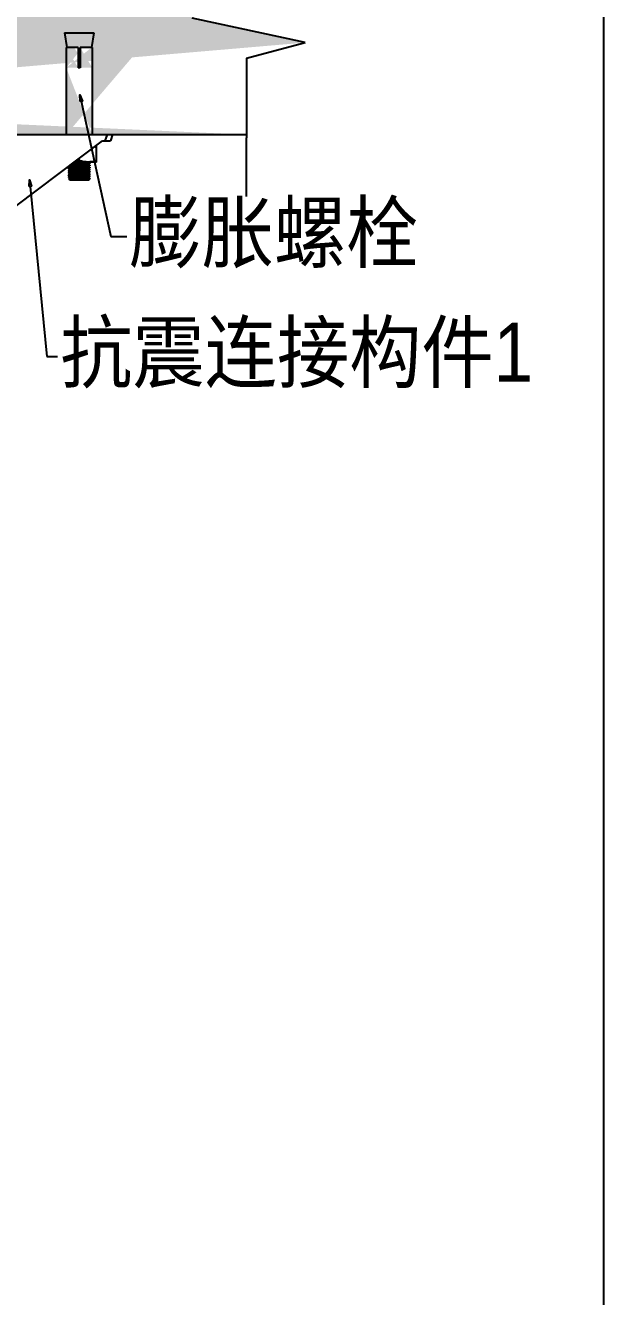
# Model space of a CAD drawing. Extents: x 1060579 to 1383165, y 581819 to 1037910.
# Drawn here: x 1274658 to 1276623, y 852016 to 856338 of the extents above; entities that cross this region are included whole.
import ezdxf

# ---------------------------------------------------------------- set-up
doc = ezdxf.new("R2010")
doc.units = 0
doc.header["$LTSCALE"] = 1000
doc.header["$MEASUREMENT"] = 0
for name, color, linetype in [('02___PRT_ALL_AXES', 7, 'Continuous'), ('03___PRT_ALL_CURVES', 7, 'Continuous'), ('11122', 7, 'Continuous'), ('TC', 4, 'Continuous')]:
    doc.layers.add(name, color=color, linetype=linetype)
doc.styles.add('_TEL_DIM', font='SIMPLEX', dxfattribs={"width": 0.8, "height": 3.5, "bigfont": 'HZTXT'})

msp = doc.modelspace()

# ---------------------------------------------------------------- hatches: boundary and pattern name
at = {"layer": '11122'}
h = msp.add_hatch(dxfattribs=at)
h.set_pattern_fill('AR-CONC', color=256, scale=50, style=0)
h.set_pattern_definition([(50, (777042.75, 1495774.02), (358.63009, -31.37607), [37.5, -412.5]), (355, (777042.75, 1495774.02), (-69.37567, 376.09607), [30, -330]), (100.4514, (777072.63, 1495771.4), (289.25469, 344.71977), [31.8701, -350.57106]), (46.1842, (777042.75, 1495874.02), (533.62052, -82.7595), [56.25, -618.75]), (96.6356, (777087.2, 1495867.13), (467.33135, 487.05894), [47.80514, -525.8565]), (351.1842, (777042.75, 1495874), (467.33097, 487.0593), [45, -495]), (21, (777092.75, 1495849.02), (298.45353, -201.30945), [37.5, -412.5]), (326, (777092.75, 1495849.02), (121.65767, 362.57502), [30, -330]), (71.4514, (777117.62, 1495832.25), (420.11131, 161.26525), [31.8701, -350.57106]), (37.5, (777042.75, 1495774.02), (6.079928, 166.446927), [0, -326, 0, -335, 0, -331.25]), (7.5, (777042.75, 1495774.02), (131.53477, 197.205856), [0, -191, 0, -318.5, 0, -126.25]), (327.5, (776931.25, 1495774.02), (266.911218, -11.277436), [0, -125, 0, -390, 0, -517.5]), (317.5, (776881.25, 1495774.02), (291.593085, 50.05249), [0, -162.5, 0, -259, 0, -367.5])])
edge = h.paths.add_edge_path()
edge.add_line((1264948.3, 856289.5), (1264564, 856372.8))
edge.add_line((1264564, 856372.8), (1264749.1, 856444.4))
edge.add_line((1264749.1, 856236.1), (1264948.3, 856289.5))
edge.add_line((1264749.1, 856236.1), (1264749.1, 855966.2))
edge.add_line((1264749.1, 856685.3), (1264749.1, 856444.4))
edge.add_line((1264749.1, 856685.3), (1275410.1, 856685.3))
edge.add_line((1264749.1, 855966.2), (1275410.1, 855966.2))
edge.add_line((1268845.5, 856262.2), (1268804.9, 856262.2))
edge.add_line((1268751.2, 856312.2), (1268851.4, 856312.2))
edge.add_line((1268797.7, 856262.2), (1268757.1, 856262.2))
edge.add_line((1268797.7, 856230.3), (1268804.9, 856230.3))
edge.add_line((1268757.1, 856185.4), (1268756.9, 856185.4))
edge.add_line((1268804.9, 856193.9), (1268797.7, 856193.9))
edge.add_line((1268845.7, 856185.4), (1268845.5, 856185.4))
edge.add_line((1268751.2, 856312.2), (1268759.6, 856262.2))
edge.add_line((1268851.4, 856312.2), (1268843, 856262.2))
edge.add_line((1268845.7, 856193.9), (1268845.7, 855966.2))
edge.add_line((1268845.5, 856262.2), (1268845.5, 856193.9))
edge.add_line((1268804.9, 856262.2), (1268804.9, 856193.9))
edge.add_line((1268797.7, 856262.2), (1268797.7, 856193.9))
edge.add_line((1268757.1, 856262.2), (1268757.1, 856193.9))
edge.add_line((1268756.9, 856193.9), (1268756.9, 855966.2))
edge.add_line((1268267.9, 856312.5), (1268259.5, 856262.4))
edge.add_line((1268267.9, 856312.5), (1268167.6, 856312.5))
edge.add_line((1268221.4, 856262.4), (1268262, 856262.4))
edge.add_line((1268173.5, 856262.4), (1268214.1, 856262.4))
edge.add_line((1268221.4, 856230.5), (1268214.1, 856230.5))
edge.add_line((1268262, 856194.1), (1268262.2, 856194.1))
edge.add_line((1268214.1, 856194.1), (1268221.4, 856194.1))
edge.add_line((1268173.3, 856194.1), (1268173.5, 856194.1))
edge.add_line((1268167.6, 856312.5), (1268176, 856262.4))
edge.add_line((1268173.3, 856194.1), (1268173.3, 855966.2))
edge.add_line((1268173.5, 856262.4), (1268173.5, 856194.1))
edge.add_line((1268214.1, 856262.4), (1268214.1, 856194.1))
edge.add_line((1268221.4, 856262.4), (1268221.4, 856194.1))
edge.add_line((1268262, 856262.4), (1268262, 856194.1))
edge.add_line((1268262.2, 856194.1), (1268262.2, 855966.2))
edge.add_line((1267687.9, 856312.5), (1267696.2, 856262.4))
edge.add_line((1267687.9, 856312.5), (1267788.1, 856312.5))
edge.add_line((1267734.4, 856262.4), (1267693.7, 856262.4))
edge.add_line((1267782.3, 856262.4), (1267741.7, 856262.4))
edge.add_line((1267734.4, 856230.5), (1267741.7, 856230.5))
edge.add_line((1267693.7, 856194.1), (1267693.6, 856194.1))
edge.add_line((1267741.7, 856194.1), (1267734.4, 856194.1))
edge.add_line((1267782.5, 856194.1), (1267782.3, 856194.1))
edge.add_line((1267788.1, 856312.5), (1267779.8, 856262.4))
edge.add_line((1267782.5, 856194.1), (1267782.5, 855966.2))
edge.add_line((1267782.3, 856262.4), (1267782.3, 856194.1))
edge.add_line((1267741.7, 856262.4), (1267741.7, 856194.1))
edge.add_line((1267734.4, 856262.4), (1267734.4, 856194.1))
edge.add_line((1267693.7, 856262.4), (1267693.7, 856194.1))
edge.add_line((1267693.6, 856194.1), (1267693.6, 855966.2))
edge.add_line((1271366.6, 856262.2), (1271407.2, 856262.2))
edge.add_line((1271460.9, 856312.2), (1271360.7, 856312.2))
edge.add_line((1271414.5, 856262.2), (1271455.1, 856262.2))
edge.add_line((1271414.5, 856230.3), (1271407.2, 856230.3))
edge.add_line((1271455.1, 856185.4), (1271455.2, 856185.4))
edge.add_line((1271407.2, 856193.9), (1271414.5, 856193.9))
edge.add_line((1271366.4, 856185.4), (1271366.6, 856185.4))
edge.add_line((1271460.9, 856312.2), (1271452.6, 856262.2))
edge.add_line((1271360.7, 856312.2), (1271369.1, 856262.2))
edge.add_line((1271366.4, 856193.9), (1271366.4, 855966.2))
edge.add_line((1271366.6, 856262.2), (1271366.6, 856193.9))
edge.add_line((1271407.2, 856262.2), (1271407.2, 856193.9))
edge.add_line((1271414.5, 856262.2), (1271414.5, 856193.9))
edge.add_line((1271455.1, 856262.2), (1271455.1, 856193.9))
edge.add_line((1271455.2, 856193.9), (1271455.2, 855966.2))
edge.add_line((1272524.5, 856312.5), (1272516.2, 856262.4))
edge.add_line((1272524.5, 856312.5), (1272424.3, 856312.5))
edge.add_line((1272478.1, 856262.4), (1272518.7, 856262.4))
edge.add_line((1272430.1, 856262.4), (1272470.8, 856262.4))
edge.add_line((1272478.1, 856230.5), (1272470.8, 856230.5))
edge.add_line((1272518.7, 856194.1), (1272518.8, 856194.1))
edge.add_line((1272470.8, 856194.1), (1272478.1, 856194.1))
edge.add_line((1272430, 856194.1), (1272430.1, 856194.1))
edge.add_line((1272424.3, 856312.5), (1272432.6, 856262.4))
edge.add_line((1272430, 856194.1), (1272430, 855966.2))
edge.add_line((1272430.1, 856262.4), (1272430.1, 856194.1))
edge.add_line((1272470.8, 856262.4), (1272470.8, 856194.1))
edge.add_line((1272478.1, 856262.4), (1272478.1, 856194.1))
edge.add_line((1272518.7, 856262.4), (1272518.7, 856194.1))
edge.add_line((1272518.8, 856194.1), (1272518.8, 855966.2))
edge.add_line((1271944.5, 856312.5), (1271952.9, 856262.4))
edge.add_line((1271944.5, 856312.5), (1272044.8, 856312.5))
edge.add_line((1271991, 856262.4), (1271950.4, 856262.4))
edge.add_line((1272038.9, 856262.4), (1271998.3, 856262.4))
edge.add_line((1271991, 856230.5), (1271998.3, 856230.5))
edge.add_line((1271950.4, 856194.1), (1271950.2, 856194.1))
edge.add_line((1271998.3, 856194.1), (1271991, 856194.1))
edge.add_line((1272039.1, 856194.1), (1272038.9, 856194.1))
edge.add_line((1272044.8, 856312.5), (1272036.4, 856262.4))
edge.add_line((1272039.1, 856194.1), (1272039.1, 855966.2))
edge.add_line((1272038.9, 856262.4), (1272038.9, 856194.1))
edge.add_line((1271998.3, 856262.4), (1271998.3, 856194.1))
edge.add_line((1271991, 856262.4), (1271991, 856194.1))
edge.add_line((1271950.4, 856262.4), (1271950.4, 856194.1))
edge.add_line((1271950.2, 856194.1), (1271950.2, 855966.2))
edge.add_line((1275609.2, 856279.1), (1275224.9, 856362.5))
edge.add_line((1275224.9, 856362.5), (1275410.1, 856434.1))
edge.add_line((1275410.1, 856225.8), (1275609.2, 856279.1))
edge.add_line((1275410.1, 856225.8), (1275410.1, 855955.9))
edge.add_line((1275410.1, 856675), (1275410.1, 856434.1))
edge.add_line((1274791.3, 856312), (1274891.4, 856312))
edge.add_line((1274837.7, 856262), (1274797.1, 856262))
edge.add_line((1274885.5, 856262), (1274845, 856262))
edge.add_line((1274837.7, 856230.1), (1274845, 856230.1))
edge.add_line((1274791.3, 856312), (1274799.6, 856262))
edge.add_line((1274885.5, 856262), (1274885.5, 856193.7))
edge.add_line((1274845, 856262), (1274845, 856193.7))
edge.add_line((1274837.7, 856262), (1274837.7, 856193.7))
edge.add_line((1274797.1, 856262), (1274797.1, 856193.7))
edge.add_line((1274891.4, 856312), (1274883, 856262))
edge.add_line((1274797.1, 856193.7), (1274797, 856193.7))
edge.add_line((1274845, 856193.7), (1274837.7, 856193.7))
edge.add_line((1274885.7, 856193.7), (1274885.5, 856193.7))
edge.add_line((1274885.7, 856193.7), (1274885.7, 855966.2))
edge.add_line((1274797, 856193.7), (1274797, 855966.2))

# ---------------------------------------------------------------- linework, layer by layer
at = {"color": 0, "linetype": 'Continuous'}
for p, q in [((1274797.1, 856262), (1274797.1, 856193.7)), ((1274837.7, 856262), (1274797.1, 856262)), ((1274837.7, 856262), (1274837.7, 856193.7)), ((1274845, 856262), (1274845, 856193.7)), ((1274885.5, 856262), (1274845, 856262)), ((1274885.5, 856262), (1274885.5, 856193.7)), ((1274797, 856193.7), (1274797, 855966.2)), ((1274797.1, 856193.7), (1274797, 856193.7)), ((1274845, 856193.7), (1274837.7, 856193.7)), ((1274885.7, 856193.7), (1274885.5, 856193.7)), ((1274885.7, 856193.7), (1274885.7, 855966.2)), ((1274534.2, 855966.2), (1274954.7, 855966.2)), ((1274920.9, 855945.7), (1274947.2, 855945.7)), ((1274936.5, 855966.2), (1274928.7, 855945.7)), ((1274954.7, 855966.2), (1274947.2, 855945.7)), ((1274804.9, 855858.3), (1274804.9, 855857)), ((1274805, 855856.9), (1274804.9, 855857)), ((1274804.9, 855857), (1274804.9, 855857)), ((1274804.9, 855851.5), (1274805, 855851.6)), ((1274804.9, 855851.5), (1274804.9, 855849.7)), ((1274805, 855849.7), (1274804.9, 855849.7)), ((1274804.9, 855849.7), (1274804.9, 855849.7)), ((1274805, 855856.9), (1274808.8, 855854.7)), ((1274808.9, 855853.9), (1274805, 855851.6)), ((1274805, 855849.7), (1274808.8, 855847.4)), ((1274808.9, 855854.7), (1274808.9, 855853.8)), ((1274808.9, 855853.9), (1274808.9, 855853.9)), ((1274808.9, 855853.9), (1274809, 855853.9)), ((1274824.1, 855872.8), (1274827.4, 855872.9)), ((1274873.6, 855858.3), (1274873.7, 855858.3)), ((1274873.7, 855872.9), (1274873.8, 855872.9)), ((1274873.7, 855865.6), (1274873.8, 855865.6)), ((1274873.7, 855865.5), (1274873.7, 855865.6)), ((1274873.7, 855858.3), (1274873.8, 855858.3)), ((1274873.7, 855851), (1274873.8, 855851.1)), ((1274873.8, 855872), (1274873.8, 855872.9)), ((1274877.7, 855869.8), (1274873.8, 855872)), ((1274873.8, 855865.6), (1274877.7, 855867.9)), ((1274873.8, 855864.7), (1274873.8, 855865.6)), ((1274877.7, 855862.5), (1274873.8, 855864.8)), ((1274873.8, 855858.3), (1274877.7, 855860.6)), ((1274873.8, 855857.5), (1274873.8, 855858.4)), ((1274877.7, 855855.2), (1274873.8, 855857.5)), ((1274873.8, 855851.1), (1274877.7, 855853.3)), ((1274873.8, 855850.2), (1274873.8, 855851.1)), ((1274877.7, 855848), (1274873.8, 855850.2)), ((1274877.7, 855869.7), (1274877.7, 855869.8)), ((1274877.7, 855869.7), (1274877.7, 855867.9)), ((1274877.7, 855867.9), (1274877.7, 855867.9)), ((1274877.7, 855862.5), (1274877.7, 855860.6)), ((1274877.7, 855862.5), (1274877.7, 855862.5)), ((1274877.7, 855862.5), (1274877.7, 855862.5)), ((1274877.7, 855860.6), (1274877.7, 855860.6)), ((1274877.7, 855855.2), (1274877.7, 855853.4)), ((1274877.7, 855855.2), (1274877.7, 855855.2)), ((1274877.7, 855855.2), (1274877.7, 855855.2)), ((1274877.7, 855853.3), (1274877.7, 855853.4)), ((1274877.7, 855847.9), (1274877.7, 855848)), ((1274877.7, 855847.9), (1274877.7, 855846.1)), ((1274877.7, 855847.9), (1274877.7, 855847.9)), ((1274804.9, 855844.3), (1274805, 855844.3)), ((1274804.9, 855844.3), (1274804.9, 855842.4)), ((1274804.9, 855842.4), (1274804.9, 855842.5)), ((1274805, 855842.4), (1274804.9, 855842.4)), ((1274804.9, 855837), (1274805, 855837)), ((1274804.9, 855837), (1274804.9, 855835.2)), ((1274805, 855835.1), (1274804.9, 855835.2)), ((1274804.9, 855835.2), (1274804.9, 855835.2)), ((1274804.9, 855829.7), (1274805, 855829.8)), ((1274804.9, 855829.7), (1274804.9, 855827.9)), ((1274805, 855827.8), (1274804.9, 855827.9)), ((1274804.9, 855827.9), (1274804.9, 855827.9)), ((1274804.9, 855822.4), (1274805, 855822.5)), ((1274804.9, 855822.4), (1274804.9, 855820.6)), ((1274805, 855820.5), (1274804.9, 855820.6)), ((1274804.9, 855820.6), (1274804.9, 855820.6)), ((1274808.9, 855846.6), (1274805, 855844.3)), ((1274805, 855842.4), (1274808.8, 855840.1)), ((1274808.9, 855839.3), (1274805, 855837)), ((1274805, 855835.1), (1274808.8, 855832.9)), ((1274808.9, 855832), (1274805, 855829.8)), ((1274805, 855827.8), (1274808.8, 855825.6)), ((1274808.9, 855824.7), (1274805, 855822.5)), ((1274805, 855820.5), (1274808.8, 855818.3)), ((1274808.9, 855817.5), (1274805.5, 855815.5)), ((1274805.5, 855815.5), (1274805.5, 855815.5)), ((1274809.5, 855811.5), (1274805.5, 855815.5)), ((1274808.9, 855847.4), (1274808.9, 855846.5)), ((1274808.9, 855846.6), (1274808.9, 855846.6)), ((1274808.9, 855846.6), (1274809, 855846.6)), ((1274808.9, 855840.2), (1274808.9, 855839.3)), ((1274808.9, 855839.3), (1274808.9, 855839.3)), ((1274808.9, 855832.9), (1274808.9, 855832)), ((1274808.9, 855832.1), (1274808.9, 855832)), ((1274808.9, 855832.1), (1274809, 855832.1)), ((1274808.9, 855825.6), (1274808.9, 855824.7)), ((1274808.9, 855824.8), (1274808.9, 855824.7)), ((1274808.9, 855824.8), (1274809, 855824.8)), ((1274808.9, 855818.3), (1274808.9, 855817.4)), ((1274808.9, 855817.5), (1274808.9, 855817.5)), ((1274873.2, 855811.5), (1274809.5, 855811.5)), ((1274867.1, 855816.1), (1274815.6, 855816.1)), ((1274845.7, 855812.1), (1274821.6, 855812.1)), ((1274873.2, 855811.5), (1274874.8, 855813.2)), ((1274873.6, 855829.1), (1274873.7, 855829.2)), ((1274873.7, 855843.7), (1274873.8, 855843.8)), ((1274873.7, 855836.5), (1274873.8, 855836.5)), ((1274873.7, 855829.2), (1274873.8, 855829.2)), ((1274873.7, 855821.9), (1274873.8, 855821.9)), ((1274873.7, 855821.9), (1274873.7, 855821.9)), ((1274873.7, 855814.6), (1274873.8, 855814.7)), ((1274873.8, 855843.8), (1274877.7, 855846)), ((1274873.8, 855842.9), (1274873.8, 855843.8)), ((1274877.7, 855840.7), (1274873.8, 855842.9)), ((1274873.8, 855836.5), (1274877.7, 855838.7)), ((1274873.8, 855835.6), (1274873.8, 855836.5)), ((1274877.7, 855833.4), (1274873.8, 855835.6)), ((1274873.8, 855829.2), (1274877.7, 855831.5)), ((1274873.8, 855828.3), (1274873.8, 855829.2)), ((1274877.7, 855826.1), (1274873.8, 855828.4)), ((1274873.8, 855821.9), (1274877.7, 855824.2)), ((1274873.8, 855821.1), (1274873.8, 855821.9)), ((1274877.7, 855818.8), (1274873.8, 855821.1)), ((1274873.8, 855814.7), (1274877.7, 855816.9)), ((1274873.8, 855813.8), (1274873.8, 855814.7)), ((1274874.8, 855813.2), (1274873.8, 855813.8)), ((1274874.8, 855813.2), (1274874.8, 855813.2)), ((1274877.7, 855846), (1274877.7, 855846.1)), ((1274877.7, 855840.6), (1274877.7, 855840.7)), ((1274877.7, 855840.6), (1274877.7, 855838.8)), ((1274877.7, 855840.6), (1274877.7, 855840.6)), ((1274877.7, 855838.7), (1274877.7, 855838.8)), ((1274877.7, 855833.3), (1274877.7, 855833.4)), ((1274877.7, 855833.3), (1274877.7, 855831.5)), ((1274877.7, 855833.3), (1274877.7, 855833.3)), ((1274877.7, 855831.5), (1274877.7, 855831.5)), ((1274877.7, 855826.1), (1274877.7, 855824.2)), ((1274877.7, 855826.1), (1274877.7, 855826.1)), ((1274877.7, 855826.1), (1274877.7, 855826.1)), ((1274877.7, 855824.2), (1274877.7, 855824.2)), ((1274877.7, 855818.8), (1274877.7, 855818.8)), ((1274877.7, 855817), (1274877.7, 855816.9))]:
    msp.add_line(p, q, dxfattribs=at)
at = {"color": 7, "linetype": 'Continuous'}
msp.add_line((1274625.3, 855722.9), (1274920.9, 855945.7), dxfattribs=at)
at = {"color": 0}
for points in [[(1275609.2, 856279.1), (1275224.9, 856362.5)], [(1275410.1, 856225.8), (1275609.2, 856279.1)], [(1275410.1, 856225.8), (1275410.1, 855955.9)], [(1275410.1, 855755.6), (1275410.1, 855955.9)]]:
    msp.add_lwpolyline(points, dxfattribs=at)
at = {"color": 4}
for points in [[(1274844.7, 856078.8), (1274843.5, 856101.7), (1274852, 856080.4)], [(1274671.2, 855789.9), (1274672.8, 855812.7), (1274678.7, 855790.6)]]:
    msp.add_lwpolyline(points, close=True, dxfattribs=at)
for points in [[(1274848.3, 856079.6), (1274948.9, 855620.5)], [(1274675, 855790.3), (1274731, 855212.3)]]:
    msp.add_lwpolyline(points, dxfattribs=at)
at = {"color": 4, "extrusion": (0, 1, 0)}
for points, elevation in [([(-1274948.9, 0), (-1275002.6, 0)], 855620.5), ([(-1274731, 0), (-1274767.6, 0)], 855212.3)]:
    msp.add_lwpolyline(points, dxfattribs=dict(at, elevation=elevation))
at = {"color": 0, "linetype": 'Continuous'}
for points, knots in [([(1274804.9, 855857), (1274804.9, 855857.1), (1274805.3, 855857.2), (1274805.7, 855857.3), (1274806.6, 855857.4), (1274807.8, 855857.5), (1274809.3, 855857.6), (1274811.9, 855857.7), (1274815.7, 855857.9), (1274821, 855858.1), (1274827.1, 855858.4), (1274833.6, 855858.6), (1274840.5, 855858.8), (1274847.4, 855859), (1274854, 855859.2), (1274860.2, 855859.5), (1274865.7, 855859.7), (1274870.3, 855859.9), (1274873.5, 855860.1), (1274875.5, 855860.2), (1274876.5, 855860.3), (1274877.2, 855860.4), (1274877.6, 855860.5), (1274877.7, 855860.6)], [0, 0, 0, 0, 0.003126, 0.010599, 0.022538, 0.038861, 0.059436, 0.084071, 0.144605, 0.218244, 0.302282, 0.393624, 0.488903, 0.58461, 0.677217, 0.763313, 0.839726, 0.903646, 0.952726, 0.971121, 0.98519, 0.994822, 1, 1, 1, 1]), ([(1274804.9, 855849.7), (1274804.9, 855849.8), (1274805.3, 855849.9), (1274805.7, 855850), (1274806.6, 855850.1), (1274807.8, 855850.2), (1274809.3, 855850.3), (1274811.9, 855850.5), (1274815.7, 855850.6), (1274821, 855850.9), (1274827.1, 855851.1), (1274833.6, 855851.3), (1274840.5, 855851.5), (1274847.4, 855851.7), (1274854, 855852), (1274860.2, 855852.2), (1274865.7, 855852.4), (1274870.3, 855852.6), (1274873.5, 855852.8), (1274875.5, 855853), (1274876.5, 855853.1), (1274877.2, 855853.2), (1274877.6, 855853.2), (1274877.7, 855853.3)], [0, 0, 0, 0, 0.003126, 0.010599, 0.022538, 0.038861, 0.059436, 0.084071, 0.144605, 0.218244, 0.302282, 0.393624, 0.488903, 0.58461, 0.677217, 0.763313, 0.839726, 0.903646, 0.952726, 0.971121, 0.98519, 0.994822, 1, 1, 1, 1]), ([(1274805, 855851.6), (1274805.1, 855851.7), (1274805.4, 855851.7), (1274806.1, 855851.9), (1274807.2, 855852), (1274809.1, 855852.1), (1274812.3, 855852.3), (1274816.9, 855852.5), (1274822.4, 855852.7), (1274828.6, 855853), (1274835.3, 855853.2), (1274842.2, 855853.4), (1274849, 855853.6), (1274855.6, 855853.8), (1274861.6, 855854), (1274866.9, 855854.3), (1274870.8, 855854.4), (1274873.3, 855854.6), (1274874.8, 855854.7), (1274876, 855854.8), (1274876.9, 855854.9), (1274877.4, 855855), (1274877.7, 855855.1), (1274877.7, 855855.2)], [0, 0, 0, 0, 0.005178, 0.014811, 0.028881, 0.047278, 0.096363, 0.160283, 0.236695, 0.322794, 0.415405, 0.51111, 0.606386, 0.697723, 0.78176, 0.855398, 0.915929, 0.940564, 0.961139, 0.977461, 0.9894, 0.996873, 1, 1, 1, 1]), ([(1274805, 855844.3), (1274805.1, 855844.4), (1274805.4, 855844.5), (1274806.1, 855844.6), (1274807.2, 855844.7), (1274809.1, 855844.8), (1274812.3, 855845), (1274816.9, 855845.2), (1274822.4, 855845.5), (1274828.6, 855845.7), (1274835.3, 855845.9), (1274842.2, 855846.1), (1274849, 855846.3), (1274855.6, 855846.5), (1274861.6, 855846.8), (1274866.9, 855847), (1274870.8, 855847.2), (1274873.3, 855847.3), (1274874.8, 855847.4), (1274876, 855847.5), (1274876.9, 855847.6), (1274877.4, 855847.8), (1274877.7, 855847.8), (1274877.7, 855847.9)], [0, 0, 0, 0, 0.005177, 0.014809, 0.028877, 0.047271, 0.096349, 0.160265, 0.236676, 0.322771, 0.415375, 0.511078, 0.606358, 0.697705, 0.781748, 0.855387, 0.915922, 0.94056, 0.961137, 0.977461, 0.989401, 0.996874, 1, 1, 1, 1]), ([(1274805.9, 855859.1), (1274807.7, 855859.3), (1274812.5, 855859.6), (1274821.3, 855860), (1274832.7, 855860.4), (1274843.2, 855860.7), (1274851.7, 855861), (1274857.8, 855861.2), (1274863.3, 855861.4), (1274868.1, 855861.6), (1274871.5, 855861.8), (1274873.8, 855861.9), (1274875.2, 855862), (1274876.2, 855862.1), (1274877, 855862.2), (1274877.4, 855862.3), (1274877.7, 855862.4), (1274877.7, 855862.5)], [0, 0, 0, 0, 0.073815, 0.201898, 0.367708, 0.549733, 0.639457, 0.724387, 0.801743, 0.868996, 0.923959, 0.946257, 0.96485, 0.979587, 0.990367, 0.997127, 1, 1, 1, 1]), ([(1274808.9, 855861.2), (1274808.9, 855861.2), (1274809, 855861.2), (1274809.1, 855861.3), (1274809.2, 855861.3)], [0, 0, 0, 0, 0.181448, 1, 1, 1, 1]), ([(1274808.9, 855854.7), (1274808.9, 855854.8), (1274809.1, 855854.9), (1274809.5, 855855), (1274810.3, 855855.1), (1274811.3, 855855.2), (1274812.5, 855855.3), (1274814.8, 855855.4), (1274818.1, 855855.6), (1274822.7, 855855.8), (1274827.9, 855856.1), (1274833.7, 855856.3), (1274839.7, 855856.5), (1274845.8, 855856.7), (1274851.7, 855856.9), (1274857.3, 855857.1), (1274862.2, 855857.4), (1274866.5, 855857.6), (1274869.8, 855857.8), (1274872, 855858), (1274873.2, 855858.1), (1274873.6, 855858.3)], [0, 0, 0, 0, 0.002822, 0.009786, 0.021097, 0.03671, 0.056491, 0.080278, 0.138977, 0.210714, 0.292913, 0.382619, 0.476605, 0.571489, 0.663855, 0.750379, 0.827951, 0.893783, 0.945517, 0.981317, 1, 1, 1, 1]), ([(1274808.9, 855847.4), (1274808.9, 855847.5), (1274809.1, 855847.6), (1274809.5, 855847.7), (1274810.2, 855847.8), (1274811.1, 855847.9), (1274812.4, 855848), (1274814.5, 855848.1), (1274817.7, 855848.3), (1274822.1, 855848.5), (1274827.1, 855848.7), (1274832.7, 855849), (1274840.5, 855849.2), (1274850, 855849.6), (1274859, 855849.9), (1274865.2, 855850.2), (1274868.8, 855850.4), (1274871.4, 855850.6), (1274872.8, 855850.8), (1274873.3, 855850.9)], [0, 0, 0, 0, 0.002728, 0.009396, 0.020229, 0.035178, 0.054131, 0.076936, 0.133296, 0.202345, 0.281727, 0.368726, 0.460365, 0.644957, 0.810434, 0.878797, 0.934346, 0.975195, 1, 1, 1, 1]), ([(1274809, 855853.9), (1274809.3, 855854.1), (1274810.4, 855854.2), (1274812.6, 855854.4), (1274815.9, 855854.6), (1274820.1, 855854.8), (1274825, 855855), (1274830.6, 855855.2), (1274836.5, 855855.5), (1274842.6, 855855.7), (1274848.7, 855855.9), (1274854.5, 855856.1), (1274859.8, 855856.3), (1274864.4, 855856.6), (1274867.8, 855856.7), (1274870, 855856.9), (1274871.3, 855857), (1274872.3, 855857.1), (1274873.1, 855857.2), (1274873.5, 855857.3), (1274873.8, 855857.4), (1274873.8, 855857.5)], [0, 0, 0, 0, 0.017078, 0.05154, 0.102255, 0.167406, 0.244629, 0.331116, 0.423717, 0.519059, 0.613667, 0.704094, 0.787045, 0.8595, 0.918826, 0.942874, 0.962879, 0.978668, 0.990109, 0.997152, 1, 1, 1, 1]), ([(1274809, 855846.6), (1274809.4, 855846.8), (1274810.6, 855846.9), (1274812.8, 855847.1), (1274816.1, 855847.3), (1274820.3, 855847.6), (1274825.3, 855847.8), (1274830.8, 855848), (1274836.8, 855848.2), (1274842.8, 855848.4), (1274848.9, 855848.6), (1274854.6, 855848.8), (1274859.9, 855849.1), (1274864.5, 855849.3), (1274867.9, 855849.5), (1274870.1, 855849.6), (1274871.4, 855849.7), (1274872.4, 855849.8), (1274873.1, 855849.9), (1274873.5, 855850), (1274873.8, 855850.1), (1274873.8, 855850.2)], [0, 0, 0, 0, 0.018292, 0.053767, 0.105252, 0.170919, 0.248407, 0.334924, 0.427348, 0.522343, 0.61648, 0.70636, 0.788741, 0.860653, 0.919505, 0.943352, 0.963192, 0.978843, 0.99019, 0.997168, 1, 1, 1, 1]), ([(1274809.2, 855861.3), (1274809.7, 855861.4), (1274811, 855861.5), (1274813.5, 855861.7), (1274817, 855861.9), (1274823.2, 855862.2), (1274832.2, 855862.6), (1274841.7, 855862.9), (1274849.6, 855863.2), (1274855.2, 855863.4), (1274860.4, 855863.6), (1274864.8, 855863.9), (1274868.1, 855864), (1274870.2, 855864.2), (1274871.5, 855864.3), (1274872.4, 855864.4), (1274873.1, 855864.5), (1274873.5, 855864.6), (1274873.8, 855864.7), (1274873.8, 855864.7)], [0, 0, 0, 0, 0.022796, 0.061997, 0.116305, 0.183849, 0.348888, 0.534354, 0.626759, 0.714641, 0.794938, 0.86486, 0.921979, 0.945104, 0.964325, 0.97949, 0.990477, 0.997241, 1, 1, 1, 1]), ([(1274810.2, 855862.3), (1274811.8, 855862.5), (1274816.1, 855862.8), (1274823.9, 855863.2), (1274833.7, 855863.6), (1274844.4, 855863.9), (1274853.3, 855864.3), (1274859.9, 855864.5), (1274864.1, 855864.7), (1274867.7, 855864.9), (1274870.5, 855865.1), (1274872.4, 855865.3), (1274873.3, 855865.4), (1274873.7, 855865.5)], [0, 0, 0, 0, 0.077845, 0.204483, 0.364985, 0.540358, 0.70984, 0.786006, 0.853367, 0.909918, 0.953983, 0.984276, 1, 1, 1, 1]), ([(1274813.9, 855865.1), (1274816.6, 855865.2), (1274822.6, 855865.5), (1274832.2, 855865.8), (1274842.6, 855866.1), (1274852.8, 855866.5), (1274860.9, 855866.8), (1274866.6, 855867), (1274870.1, 855867.2), (1274873, 855867.3), (1274875.3, 855867.5), (1274876.7, 855867.7), (1274877.5, 855867.7), (1274877.7, 855867.9)], [0, 0, 0, 0, 0.128161, 0.282558, 0.449765, 0.615242, 0.764597, 0.829085, 0.884847, 0.930673, 0.965573, 0.988812, 1, 1, 1, 1]), ([(1274816.5, 855867.1), (1274819.4, 855867.2), (1274825.6, 855867.4), (1274835.4, 855867.7), (1274845.6, 855868.1), (1274854, 855868.3), (1274860.4, 855868.6), (1274864.6, 855868.7), (1274868.4, 855868.9), (1274871.6, 855869.1), (1274874.1, 855869.2), (1274875.8, 855869.4), (1274876.8, 855869.5), (1274877.3, 855869.6), (1274877.6, 855869.6), (1274877.7, 855869.7), (1274877.7, 855869.7)], [0, 0, 0, 0, 0.141322, 0.304623, 0.476266, 0.641936, 0.718164, 0.787819, 0.849445, 0.901754, 0.943654, 0.974283, 0.985176, 0.993055, 0.997923, 1, 1, 1, 1]), ([(1274819.6, 855869.3), (1274822.2, 855869.5), (1274827.7, 855869.7), (1274836.4, 855870), (1274845.4, 855870.3), (1274852.9, 855870.6), (1274858.5, 855870.8), (1274862.2, 855871), (1274865.5, 855871.2), (1274868.4, 855871.3), (1274870.6, 855871.5), (1274872.1, 855871.6), (1274873, 855871.8), (1274873.4, 855871.8), (1274873.6, 855871.9), (1274873.8, 855872), (1274873.8, 855872)], [0, 0, 0, 0, 0.142688, 0.306603, 0.478257, 0.643515, 0.719446, 0.78878, 0.850087, 0.902108, 0.943767, 0.974229, 0.985073, 0.992932, 0.997817, 1, 1, 1, 1]), ([(1274820.9, 855870.3), (1274825.4, 855870.5), (1274835, 855870.9), (1274849, 855871.4), (1274861.3, 855871.9), (1274868.7, 855872.2), (1274871.5, 855872.5)], [0, 0, 0, 0, 0.268738, 0.566666, 0.829339, 1, 1, 1, 1]), ([(1274871.5, 855872.5), (1274871.7, 855872.5), (1274872.3, 855872.6), (1274872.9, 855872.7), (1274873.4, 855872.7)], [0, 0, 0, 0, 0.320782, 1, 1, 1, 1]), ([(1274873.3, 855850.9), (1274873.3, 855850.9), (1274873.5, 855850.9), (1274873.6, 855851), (1274873.7, 855851)], [0, 0, 0, 0, 0.332014, 1, 1, 1, 1]), ([(1274873.4, 855872.7), (1274873.4, 855872.8), (1274873.5, 855872.8), (1274873.6, 855872.8), (1274873.7, 855872.9)], [0, 0, 0, 0, 0.326384, 1, 1, 1, 1]), ([(1274804.9, 855842.5), (1274804.9, 855842.6), (1274805.4, 855842.6), (1274806, 855842.8), (1274807.3, 855842.9), (1274808.9, 855843), (1274811, 855843.1), (1274813.4, 855843.3), (1274816.2, 855843.4), (1274820.6, 855843.6), (1274826.7, 855843.8), (1274834.4, 855844), (1274842.5, 855844.3), (1274848, 855844.5), (1274850.7, 855844.6)], [0, 0, 0, 0, 0.006601, 0.023009, 0.049324, 0.085264, 0.130377, 0.184092, 0.245718, 0.314454, 0.469632, 0.641612, 0.82149, 1, 1, 1, 1]), ([(1274804.9, 855835.2), (1274804.9, 855835.2), (1274805.3, 855835.3), (1274805.7, 855835.4), (1274806.6, 855835.5), (1274807.8, 855835.6), (1274809.3, 855835.7), (1274811.9, 855835.9), (1274815.7, 855836.1), (1274821, 855836.3), (1274827.1, 855836.5), (1274833.6, 855836.7), (1274840.5, 855837), (1274847.4, 855837.2), (1274854, 855837.4), (1274860.2, 855837.6), (1274865.7, 855837.8), (1274870.3, 855838), (1274873.5, 855838.2), (1274875.5, 855838.4), (1274876.5, 855838.5), (1274877.2, 855838.6), (1274877.6, 855838.7), (1274877.7, 855838.7)], [0, 0, 0, 0, 0.003126, 0.010599, 0.022538, 0.038861, 0.059436, 0.084071, 0.144605, 0.218244, 0.302282, 0.393624, 0.488903, 0.58461, 0.677217, 0.763313, 0.839726, 0.903646, 0.952726, 0.971121, 0.98519, 0.994822, 1, 1, 1, 1]), ([(1274804.9, 855827.9), (1274804.9, 855828), (1274805.3, 855828), (1274805.7, 855828.1), (1274806.6, 855828.2), (1274807.8, 855828.4), (1274809.3, 855828.5), (1274811.9, 855828.6), (1274815.7, 855828.8), (1274821, 855829), (1274827.1, 855829.2), (1274833.6, 855829.5), (1274840.5, 855829.7), (1274847.4, 855829.9), (1274854, 855830.1), (1274860.2, 855830.3), (1274865.7, 855830.5), (1274870.3, 855830.8), (1274873.5, 855831), (1274875.5, 855831.1), (1274876.5, 855831.2), (1274877.2, 855831.3), (1274877.6, 855831.4), (1274877.7, 855831.5)], [0, 0, 0, 0, 0.003126, 0.010599, 0.022538, 0.038861, 0.059436, 0.084071, 0.144605, 0.218244, 0.302282, 0.393624, 0.488903, 0.58461, 0.677217, 0.763313, 0.839726, 0.903646, 0.952726, 0.971121, 0.98519, 0.994822, 1, 1, 1, 1]), ([(1274804.9, 855820.6), (1274804.9, 855820.7), (1274805.3, 855820.8), (1274805.7, 855820.9), (1274806.6, 855821), (1274807.8, 855821.1), (1274809.3, 855821.2), (1274811.9, 855821.3), (1274815.7, 855821.5), (1274821, 855821.7), (1274827.1, 855822), (1274833.6, 855822.2), (1274840.5, 855822.4), (1274847.4, 855822.6), (1274854, 855822.8), (1274860.2, 855823.1), (1274865.7, 855823.3), (1274870.3, 855823.5), (1274873.5, 855823.7), (1274875.5, 855823.8), (1274876.5, 855823.9), (1274877.2, 855824), (1274877.6, 855824.1), (1274877.7, 855824.2)], [0, 0, 0, 0, 0.003126, 0.010599, 0.022538, 0.038861, 0.059436, 0.084071, 0.144605, 0.218244, 0.302282, 0.393624, 0.488903, 0.58461, 0.677217, 0.763313, 0.839726, 0.903646, 0.952726, 0.971121, 0.98519, 0.994822, 1, 1, 1, 1]), ([(1274805, 855837), (1274805.1, 855837.1), (1274805.6, 855837.2), (1274806.4, 855837.3), (1274807.8, 855837.4), (1274810.3, 855837.6), (1274814.4, 855837.8), (1274820.3, 855838.1), (1274827.2, 855838.3), (1274834.8, 855838.6), (1274842.7, 855838.8), (1274848.1, 855839), (1274850.7, 855839.1)], [0, 0, 0, 0, 0.010136, 0.029737, 0.058686, 0.096671, 0.197792, 0.328178, 0.481455, 0.650107, 0.825821, 1, 1, 1, 1]), ([(1274805, 855829.8), (1274805.1, 855829.8), (1274805.4, 855829.9), (1274806.1, 855830), (1274807.2, 855830.1), (1274809.1, 855830.3), (1274812.3, 855830.5), (1274816.9, 855830.7), (1274822.4, 855830.9), (1274828.6, 855831.1), (1274835.3, 855831.3), (1274842.2, 855831.6), (1274849, 855831.8), (1274855.6, 855832), (1274861.6, 855832.2), (1274866.9, 855832.4), (1274870.8, 855832.6), (1274873.3, 855832.8), (1274874.8, 855832.9), (1274876, 855833), (1274876.9, 855833.1), (1274877.4, 855833.2), (1274877.7, 855833.3), (1274877.7, 855833.3)], [0, 0, 0, 0, 0.005177, 0.014809, 0.028877, 0.047271, 0.096349, 0.160265, 0.236675, 0.322771, 0.415375, 0.511077, 0.606357, 0.697705, 0.781748, 0.855387, 0.915922, 0.94056, 0.961137, 0.977461, 0.989401, 0.996874, 1, 1, 1, 1]), ([(1274805, 855822.5), (1274805.1, 855822.6), (1274805.4, 855822.6), (1274806.1, 855822.7), (1274807.2, 855822.8), (1274809.1, 855823), (1274812.3, 855823.2), (1274816.9, 855823.4), (1274822.4, 855823.6), (1274828.6, 855823.8), (1274835.3, 855824.1), (1274842.2, 855824.3), (1274849, 855824.5), (1274855.6, 855824.7), (1274861.6, 855824.9), (1274866.9, 855825.1), (1274870.8, 855825.3), (1274873.3, 855825.5), (1274874.8, 855825.6), (1274876, 855825.7), (1274876.9, 855825.8), (1274877.4, 855825.9), (1274877.7, 855826), (1274877.7, 855826.1)], [0, 0, 0, 0, 0.005178, 0.014811, 0.028881, 0.047278, 0.096362, 0.160282, 0.236694, 0.322794, 0.415406, 0.511111, 0.606386, 0.697724, 0.781761, 0.855399, 0.91593, 0.940565, 0.961139, 0.977461, 0.9894, 0.996873, 1, 1, 1, 1]), ([(1274815.6, 855816.1), (1274814.2, 855816), (1274811.8, 855815.9), (1274809, 855815.8), (1274807.3, 855815.7), (1274806.4, 855815.7), (1274805.9, 855815.6), (1274805.6, 855815.6), (1274805.5, 855815.5)], [0, 0, 0, 0, 0.407525, 0.716391, 0.830353, 0.916017, 0.972641, 1, 1, 1, 1]), ([(1274808.9, 855840.2), (1274808.9, 855840.3), (1274809.3, 855840.3), (1274809.8, 855840.5), (1274810.9, 855840.6), (1274812.3, 855840.7), (1274814.2, 855840.8), (1274817.3, 855841), (1274821.9, 855841.3), (1274828.2, 855841.5), (1274835.1, 855841.8), (1274842.4, 855842), (1274847.3, 855842.2), (1274849.7, 855842.3)], [0, 0, 0, 0, 0.006118, 0.021964, 0.047786, 0.083336, 0.128162, 0.181703, 0.312019, 0.467511, 0.640081, 0.82071, 1, 1, 1, 1]), ([(1274808.9, 855839.3), (1274809, 855839.4), (1274809.5, 855839.5), (1274810.3, 855839.6), (1274811.5, 855839.7), (1274813.8, 855839.9), (1274817.4, 855840.1), (1274822.7, 855840.4), (1274828.8, 855840.6), (1274837.9, 855841), (1274845, 855841.2), (1274849.7, 855841.4)], [0, 0, 0, 0, 0.010729, 0.030814, 0.060149, 0.09842, 0.19985, 0.330222, 0.483203, 0.651347, 1, 1, 1, 1]), ([(1274808.9, 855832.9), (1274808.9, 855832.9), (1274809.1, 855833), (1274809.5, 855833.1), (1274810.3, 855833.2), (1274811.2, 855833.3), (1274812.5, 855833.4), (1274814.7, 855833.6), (1274818, 855833.8), (1274822.6, 855834), (1274827.8, 855834.2), (1274833.5, 855834.4), (1274839.5, 855834.6), (1274845.6, 855834.9), (1274851.5, 855835.1), (1274857, 855835.3), (1274862, 855835.5), (1274866.3, 855835.7), (1274869.6, 855835.9), (1274871.9, 855836.1), (1274873.2, 855836.3), (1274873.6, 855836.4)], [0, 0, 0, 0, 0.002806, 0.009719, 0.020947, 0.036446, 0.056084, 0.079703, 0.137999, 0.209274, 0.290989, 0.380232, 0.473817, 0.568404, 0.660616, 0.747163, 0.824957, 0.891226, 0.943615, 0.980278, 1, 1, 1, 1]), ([(1274808.9, 855825.6), (1274808.9, 855825.7), (1274809.1, 855825.8), (1274809.5, 855825.8), (1274810.3, 855826), (1274811.3, 855826.1), (1274812.5, 855826.2), (1274814.7, 855826.3), (1274818.1, 855826.5), (1274822.7, 855826.7), (1274827.9, 855826.9), (1274833.7, 855827.2), (1274839.7, 855827.4), (1274845.7, 855827.6), (1274851.7, 855827.8), (1274857.2, 855828), (1274862.2, 855828.2), (1274866.4, 855828.4), (1274869.7, 855828.6), (1274872, 855828.9), (1274873.2, 855829), (1274873.6, 855829.1)], [0, 0, 0, 0, 0.002822, 0.009768, 0.021062, 0.036642, 0.056389, 0.08013, 0.138727, 0.210344, 0.292418, 0.382004, 0.475887, 0.570694, 0.663021, 0.749552, 0.827181, 0.893126, 0.945027, 0.98105, 1, 1, 1, 1]), ([(1274808.9, 855818.3), (1274808.9, 855818.4), (1274809.1, 855818.5), (1274809.5, 855818.6), (1274810.3, 855818.7), (1274811.3, 855818.8), (1274812.6, 855818.9), (1274814.8, 855819), (1274818.2, 855819.2), (1274822.8, 855819.5), (1274828.1, 855819.7), (1274833.9, 855819.9), (1274840, 855820.1), (1274846.1, 855820.3), (1274852, 855820.5), (1274857.6, 855820.8), (1274862.5, 855821), (1274866.7, 855821.2), (1274870, 855821.4), (1274872.2, 855821.6), (1274873.3, 855821.7), (1274873.7, 855821.9)], [0, 0, 0, 0, 0.002844, 0.00987, 0.021287, 0.037039, 0.057002, 0.080997, 0.1402, 0.212515, 0.295319, 0.385604, 0.48009, 0.575342, 0.667898, 0.754393, 0.831685, 0.89697, 0.947885, 0.982609, 1, 1, 1, 1]), ([(1274809, 855832.1), (1274809.3, 855832.2), (1274810.5, 855832.3), (1274812.6, 855832.6), (1274815.9, 855832.8), (1274820.1, 855833), (1274825, 855833.2), (1274830.6, 855833.4), (1274836.5, 855833.6), (1274842.6, 855833.8), (1274848.7, 855834.1), (1274854.5, 855834.3), (1274859.8, 855834.5), (1274864.5, 855834.7), (1274867.8, 855834.9), (1274870.1, 855835.1), (1274871.3, 855835.2), (1274872.4, 855835.3), (1274873.1, 855835.4), (1274873.5, 855835.5), (1274873.8, 855835.6), (1274873.8, 855835.6)], [0, 0, 0, 0, 0.017226, 0.051811, 0.102621, 0.167835, 0.245091, 0.331582, 0.424161, 0.519461, 0.614011, 0.704371, 0.787253, 0.859642, 0.918909, 0.942933, 0.962918, 0.97869, 0.990119, 0.997154, 1, 1, 1, 1]), ([(1274809, 855824.8), (1274809.4, 855825), (1274810.6, 855825.1), (1274812.9, 855825.3), (1274816.2, 855825.5), (1274820.4, 855825.7), (1274825.4, 855825.9), (1274830.9, 855826.1), (1274836.8, 855826.4), (1274842.9, 855826.6), (1274848.9, 855826.8), (1274854.7, 855827), (1274860, 855827.2), (1274864.5, 855827.4), (1274867.9, 855827.6), (1274870.1, 855827.8), (1274871.4, 855827.9), (1274872.4, 855828), (1274873.1, 855828.1), (1274873.5, 855828.2), (1274873.8, 855828.3), (1274873.8, 855828.3)], [0, 0, 0, 0, 0.018599, 0.054329, 0.106009, 0.171805, 0.249359, 0.335883, 0.428262, 0.523169, 0.617187, 0.70693, 0.789168, 0.860942, 0.919675, 0.943473, 0.96327, 0.978887, 0.99021, 0.997173, 1, 1, 1, 1]), ([(1274809.1, 855817.6), (1274809.5, 855817.7), (1274810.8, 855817.8), (1274813.2, 855818), (1274816.6, 855818.2), (1274820.9, 855818.5), (1274825.8, 855818.7), (1274833.4, 855819), (1274841.3, 855819.2), (1274849.3, 855819.5), (1274855, 855819.7), (1274860.2, 855820), (1274864.7, 855820.2), (1274868, 855820.3), (1274870.2, 855820.5), (1274871.4, 855820.6), (1274872.4, 855820.7), (1274873.1, 855820.8), (1274873.5, 855820.9), (1274873.8, 855821), (1274873.8, 855821.1)], [0, 0, 0, 0, 0.020754, 0.058272, 0.111307, 0.178007, 0.25602, 0.342587, 0.528939, 0.622127, 0.710911, 0.792148, 0.862966, 0.920865, 0.944317, 0.963814, 0.9792, 0.990347, 0.99721, 1, 1, 1, 1]), ([(1274815.6, 855816.1), (1274818.5, 855816.2), (1274824.7, 855816.4), (1274834.4, 855816.7), (1274844.8, 855817.1), (1274853.4, 855817.4), (1274859.9, 855817.6), (1274864.3, 855817.8), (1274868.1, 855817.9), (1274871.4, 855818.1), (1274874, 855818.2), (1274875.7, 855818.4), (1274876.8, 855818.5), (1274877.3, 855818.6), (1274877.5, 855818.7), (1274877.7, 855818.7), (1274877.7, 855818.8)], [0, 0, 0, 0, 0.137997, 0.299679, 0.47117, 0.637715, 0.714605, 0.784992, 0.847356, 0.900349, 0.942837, 0.973918, 0.984971, 0.992969, 0.997906, 1, 1, 1, 1]), ([(1274821.6, 855812.1), (1274825.1, 855812.5), (1274832.7, 855813.2), (1274847.9, 855814.4), (1274859.5, 855815.3), (1274867.1, 855816.1)], [0, 0, 0, 0, 0.232256, 0.499666, 1, 1, 1, 1]), ([(1274821.6, 855812.1), (1274827, 855812.4), (1274835.3, 855812.7), (1274846.3, 855813), (1274854.5, 855813.3), (1274860.8, 855813.6), (1274865.2, 855813.8), (1274867.9, 855814), (1274870.1, 855814.1), (1274871.8, 855814.3), (1274873, 855814.4), (1274873.5, 855814.5), (1274873.7, 855814.6)], [0, 0, 0, 0, 0.308398, 0.476004, 0.636485, 0.778225, 0.838792, 0.890979, 0.933846, 0.966632, 0.988768, 1, 1, 1, 1]), ([(1274845.7, 855812.1), (1274847.5, 855812.2), (1274851.2, 855812.3), (1274856.5, 855812.5), (1274861.3, 855812.7), (1274865.5, 855812.9), (1274868.5, 855813.1), (1274870.5, 855813.2), (1274871.6, 855813.4), (1274872.5, 855813.4), (1274873.2, 855813.6), (1274873.5, 855813.6), (1274873.8, 855813.7), (1274873.8, 855813.8)], [0, 0, 0, 0, 0.201277, 0.391183, 0.563558, 0.712914, 0.83445, 0.883545, 0.924309, 0.956447, 0.979727, 0.994076, 1, 1, 1, 1]), ([(1274874.8, 855813.2), (1274874.8, 855813.1), (1274874.5, 855813.1), (1274874.1, 855813), (1274873.4, 855813), (1274872.4, 855812.9), (1274871.2, 855812.8), (1274869.1, 855812.7), (1274866, 855812.6), (1274861.7, 855812.5), (1274856.8, 855812.4), (1274851.3, 855812.2), (1274847.6, 855812.2), (1274845.7, 855812.1)], [0, 0, 0, 0, 0.007066, 0.022851, 0.047406, 0.080577, 0.122131, 0.171766, 0.29368, 0.442549, 0.613647, 0.801528, 1, 1, 1, 1]), ([(1274849.7, 855842.3), (1274852.8, 855842.4), (1274857.2, 855842.6), (1274862.8, 855842.8), (1274866.2, 855843), (1274869.1, 855843.2), (1274871.3, 855843.3), (1274872.7, 855843.5), (1274873.5, 855843.6), (1274873.7, 855843.7)], [0, 0, 0, 0, 0.383271, 0.550494, 0.695962, 0.816125, 0.908113, 0.969792, 1, 1, 1, 1]), ([(1274849.7, 855841.4), (1274851.4, 855841.4), (1274854.6, 855841.6), (1274859.2, 855841.8), (1274863.3, 855841.9), (1274866.8, 855842.1), (1274869.7, 855842.3), (1274871.6, 855842.5), (1274872.7, 855842.6), (1274873.3, 855842.7), (1274873.6, 855842.8), (1274873.8, 855842.9), (1274873.8, 855842.9)], [0, 0, 0, 0, 0.206919, 0.39913, 0.571332, 0.719058, 0.838342, 0.926054, 0.957353, 0.980013, 0.994032, 1, 1, 1, 1]), ([(1274850.7, 855844.6), (1274854.2, 855844.7), (1274859.2, 855844.8), (1274865.4, 855845.1), (1274869.3, 855845.3), (1274872.6, 855845.5), (1274875, 855845.6), (1274876.6, 855845.8), (1274877.4, 855845.9), (1274877.7, 855846)], [0, 0, 0, 0, 0.385057, 0.552883, 0.698628, 0.818729, 0.910275, 0.971094, 1, 1, 1, 1]), ([(1274850.7, 855839.1), (1274852.6, 855839.2), (1274856.2, 855839.3), (1274861.3, 855839.5), (1274865.9, 855839.7), (1274869.8, 855839.8), (1274872.7, 855840), (1274874.6, 855840.1), (1274875.6, 855840.2), (1274876.5, 855840.3), (1274877.1, 855840.4), (1274877.5, 855840.5), (1274877.7, 855840.6), (1274877.7, 855840.6)], [0, 0, 0, 0, 0.205786, 0.397024, 0.568602, 0.716064, 0.835524, 0.883754, 0.923882, 0.95566, 0.978916, 0.993574, 1, 1, 1, 1]), ([(1274877.7, 855816.9), (1274877.6, 855816.8), (1274877.2, 855816.8), (1274876.6, 855816.7), (1274875.7, 855816.6), (1274873.9, 855816.4), (1274871, 855816.2), (1274868.5, 855816.1), (1274867.1, 855816.1)], [0, 0, 0, 0, 0.032891, 0.093222, 0.18095, 0.295435, 0.60103, 1, 1, 1, 1]), ([(1274873.6, 855836.4), (1274873.6, 855836.4), (1274873.7, 855836.4), (1274873.7, 855836.4), (1274873.7, 855836.5)], [0, 0, 0, 0, 0.561828, 1, 1, 1, 1])]:
    msp.add_open_spline(points, degree=3, knots=knots, dxfattribs=at)
msp.add_open_spline([(1274808.9, 855817.5), (1274809, 855817.5), (1274809, 855817.5), (1274809.1, 855817.6)], degree=3, dxfattribs=at)
at = {"layer": '02___PRT_ALL_AXES', "color": 0, "linetype": 'Continuous'}
for p, q in [((1274791.3, 856312), (1274799.6, 856262)), ((1274791.3, 856312), (1274891.4, 856312)), ((1274891.4, 856312), (1274883, 856262)), ((1274837.7, 856230.1), (1274845, 856230.1)), ((1274900.5, 855927.5), (1274896.8, 855927.5)), ((1274900.5, 855872.9), (1274900.5, 855927.5)), ((1274804.9, 855858.3), (1274804.9, 855857)), ((1274804.9, 855851.5), (1274804.9, 855849.7)), ((1274900.5, 855872.9), (1274824.4, 855872.9)), ((1274841.3, 855878.2), (1274841.3, 855885.7)), ((1274877.7, 855862.5), (1274877.7, 855860.6)), ((1274877.7, 855855.2), (1274877.7, 855853.4)), ((1274877.7, 855847.9), (1274877.7, 855846.1)), ((1274804.9, 855844.3), (1274804.9, 855842.4)), ((1274804.9, 855837), (1274804.9, 855835.2)), ((1274804.9, 855829.7), (1274804.9, 855827.9)), ((1274804.9, 855822.4), (1274804.9, 855820.6)), ((1274877.7, 855840.6), (1274877.7, 855838.8)), ((1274877.7, 855833.3), (1274877.7, 855831.5)), ((1274877.7, 855826.1), (1274877.7, 855824.2)), ((1274877.7, 855818.8), (1274877.7, 855817))]:
    msp.add_line(p, q, dxfattribs=at)
msp.add_arc((1274861.6, 855806.1), 122.5, 71.4912, 75.2385, dxfattribs=at)
for points, knots in [([(1274841.3, 855878.2), (1274840.1, 855877.8), (1274835.1, 855876.2), (1274830.1, 855875), (1274826.2, 855874.3)], [0, 0, 0, 0, 0.250913, 1, 1, 1, 1]), ([(1274870.9, 855872.9), (1274865.9, 855872.9), (1274855.8, 855873.9), (1274846.1, 855876.6), (1274841.3, 855878.2)], [0, 0, 0, 0, 0.498127, 1, 1, 1, 1]), ([(1274900.5, 855878.2), (1274895.7, 855876.6), (1274886, 855873.9), (1274875.9, 855872.9), (1274870.9, 855872.9)], [0, 0, 0, 0, 0.501873, 1, 1, 1, 1])]:
    msp.add_open_spline(points, degree=3, knots=knots, dxfattribs=at)
at = {"layer": '03___PRT_ALL_CURVES', "color": 0, "linetype": 'Continuous'}
msp.add_line((1274896.8, 855927.5), (1274900.5, 855927.5), dxfattribs=at)
at = {"layer": '11122'}
msp.add_lwpolyline([(1264247.2, 857423.4), (1276623.4, 857423.4), (1276623.4, 845220), (1264247.2, 845220)], close=True, dxfattribs=at)
at = {"layer": 'TC', "color": 0}
msp.add_lwpolyline([(1264749.1, 855966.2), (1275410.1, 855966.2)], dxfattribs=at)

# ---------------------------------------------------------------- texts
at = {"color": 4, "char_height": 200, "attachment_point": 1, "style": '_TEL_DIM'}
for s, insert, width in [('\\fￋￎￌﾣﾤ|b0|i0|c134|p2;\\W0.9000000000;\\T1.0000000000;\\o\\l膨胀螺栓', (1275011.7, 855734.4), 1142), ('\\fￋￎￌﾣﾤ|b0|i0|c134|p2;\\W0.9000000000;\\T1.0000000000;\\o\\l抗震连接构件1', (1274776.7, 855326.7), 1782)]:
    msp.add_mtext(s, dxfattribs=dict(at, insert=insert, width=width))

doc.saveas('drawing.dxf')
